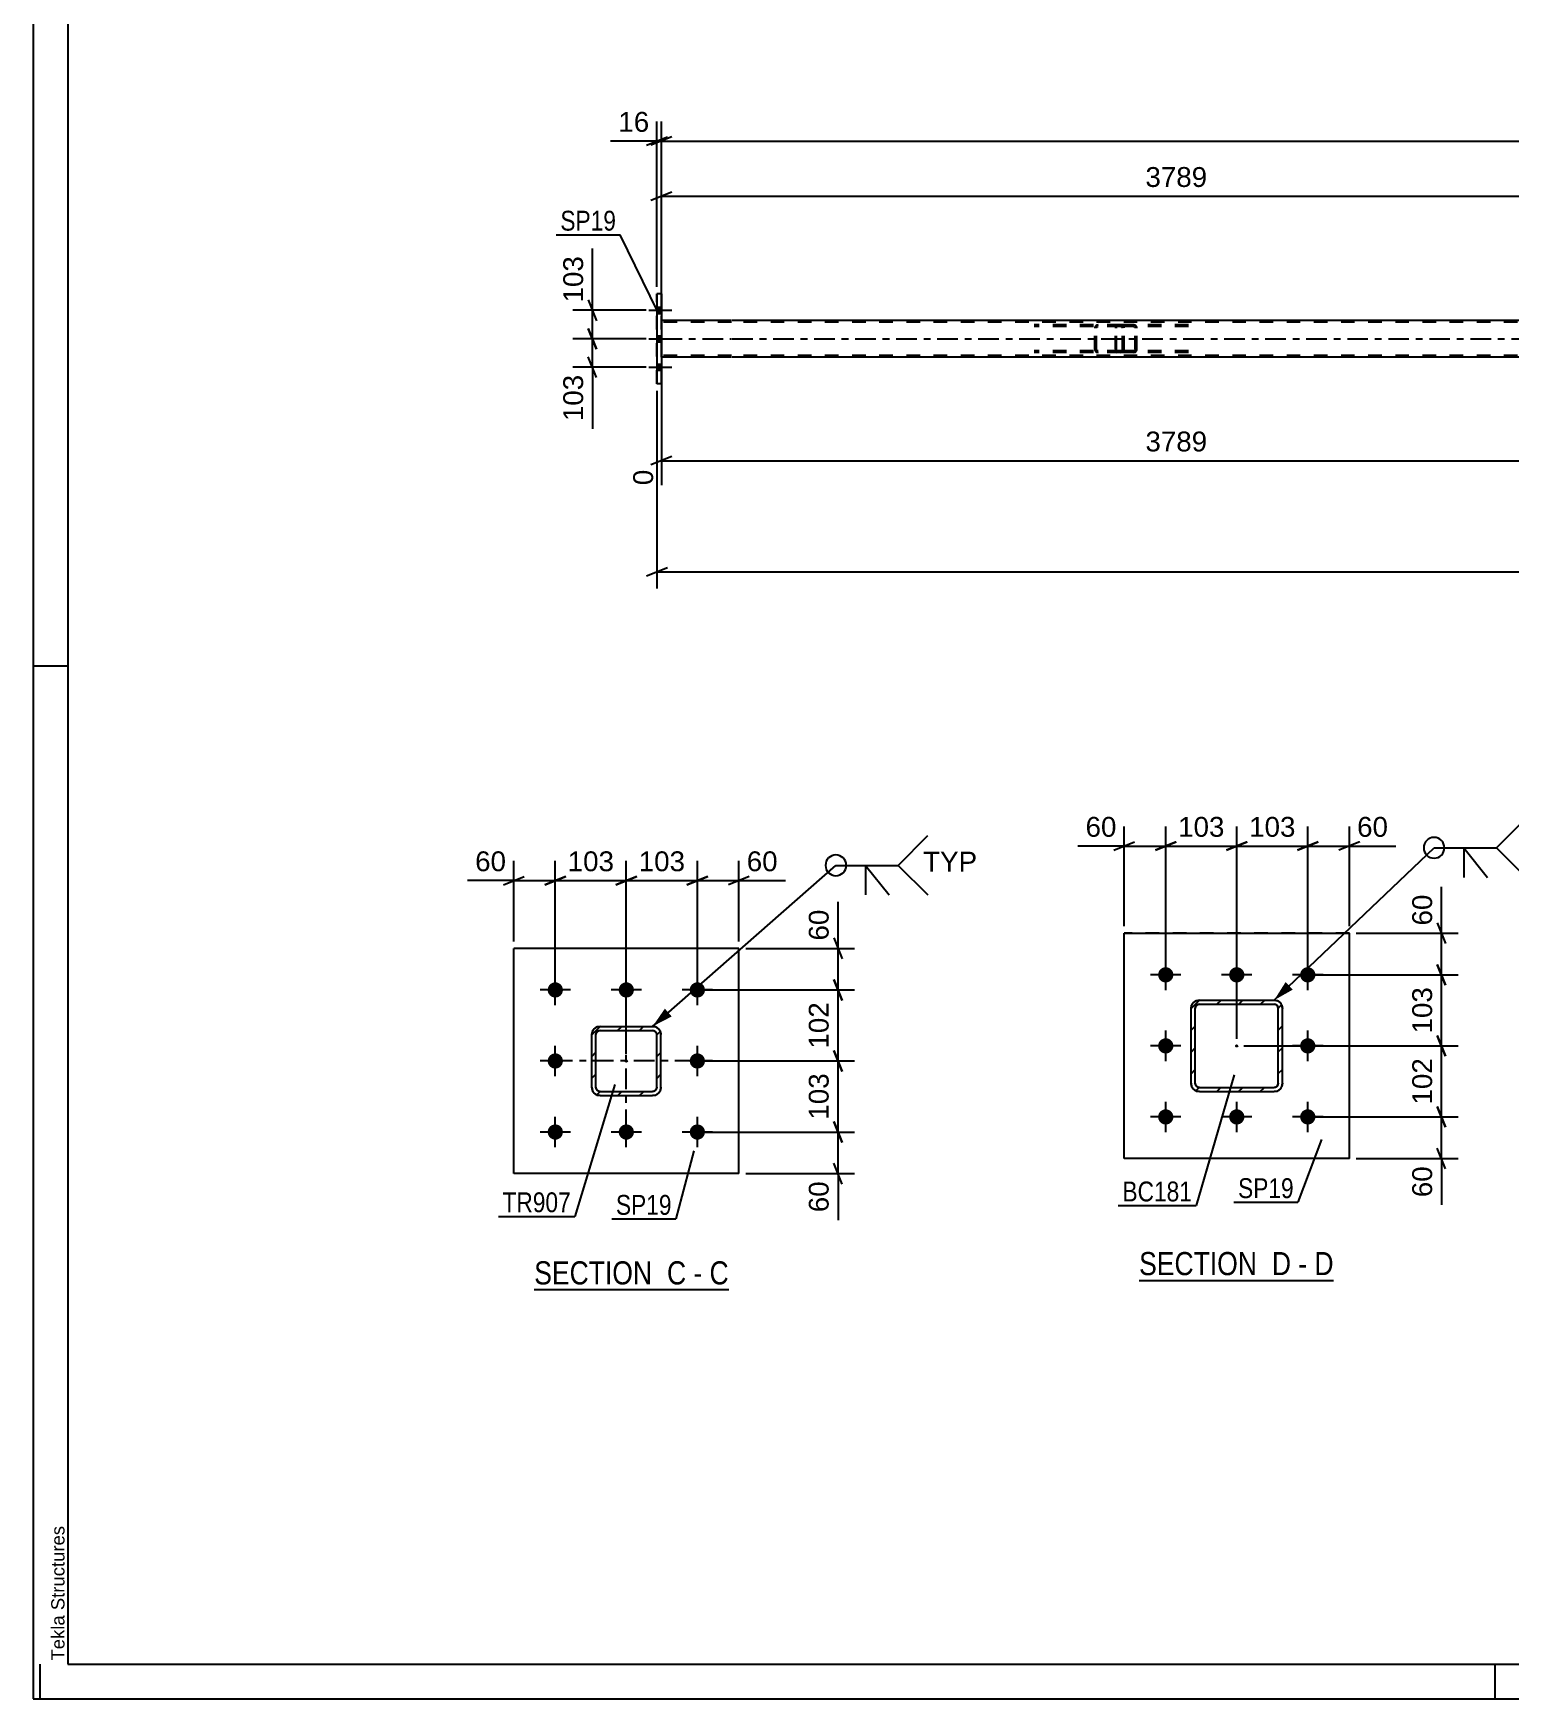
# Model space of a CAD drawing. Header units: millimetres. Extents: x 0 to 3371, y 0 to 1899.
# Drawn here: x 0 to 213.1, y 0 to 240.3 of the extents above; entities that cross this region are included whole.
import ezdxf

# ---------------------------------------------------------------- set-up
doc = ezdxf.new("R2010")
doc.units = ezdxf.units.MM
doc.linetypes.add('DXK_LINE_DOT2', pattern=[3.9198, 1.9599, -1.9599])
doc.linetypes.add('DXK_LINE_DOT3', pattern=[5.9187, 2.979, -0.9799, 0.9799, -0.9799])
doc.styles.add('Arial', font='ARIAL.TTF', dxfattribs={"height": 0.2})
doc.styles.add('Arial Narrow', font='ARIALN.TTF', dxfattribs={"height": 0.2})

# ---------------------------------------------------------------- blocks, each defined once
blk = doc.blocks.new('Unknown-203723636-1133')
at = {"color": 5, "linetype": 'Continuous'}
for p, q in [((0, 594), (0, 0)), ((5, 589), (5, 5)), ((5, 149), (0, 149)), ((1, 0), (1, 5)), ((5, 5), (836, 5)), ((211, 0), (211, 5)), ((0, 0), (841, 0))]:
    blk.add_line(p, q, dxfattribs=at)
at = {"color": 174, "linetype": 'Continuous', "style": 'Arial'}
blk.add_text('Tekla Structures', height=1.9102, rotation=90, dxfattribs=at).set_placement((4.5, 5.5))
blk = doc.blocks.new('Unknown-203723636-13 - 7411')
at = {"color": 6, "linetype": 'Continuous'}
blk.add_line((72.3, 59.02), (100.37, 59.02), dxfattribs=at)
at = {"color": 0, "linetype": 'Continuous'}
blk.add_wipeout([(90.41, 59.77), (90.41, 63.27), (72.3, 63.27), (72.3, 59.77)], dxfattribs=at)
at = {"color": 7, "linetype": 'Continuous', "style": 'Arial Narrow'}
blk.add_text('SECTION ', height=3.34, dxfattribs=at).set_placement((72.3, 59.77))
at = {"color": 0, "linetype": 'Continuous'}
blk.add_wipeout([(94.22, 59.77), (94.22, 63.27), (91.46, 63.27), (91.46, 59.77)], dxfattribs=at)
at = {"color": 7, "linetype": 'Continuous', "style": 'Arial Narrow'}
blk.add_text('C', height=3.34, dxfattribs=at).set_placement((91.46, 59.77))
at = {"color": 0, "linetype": 'Continuous'}
blk.add_wipeout([(96.55, 59.77), (96.55, 63.27), (95.27, 63.27), (95.27, 59.77)], dxfattribs=at)
at = {"color": 7, "linetype": 'Continuous', "style": 'Arial Narrow'}
blk.add_text('-', height=3.34, dxfattribs=at).set_placement((95.27, 59.77))
at = {"color": 0, "linetype": 'Continuous'}
blk.add_wipeout([(100.37, 59.77), (100.37, 63.27), (97.6, 63.27), (97.6, 59.77)], dxfattribs=at)
at = {"color": 7, "linetype": 'Continuous', "style": 'Arial Narrow'}
blk.add_text('C', height=3.34, dxfattribs=at).set_placement((97.6, 59.77))
blk = doc.blocks.new('Unknown-203723636-14 - 4329')
at = {"color": 6, "linetype": 'Continuous'}
blk.add_line((159.6, 60.36), (187.67, 60.36), dxfattribs=at)
at = {"color": 0, "linetype": 'Continuous'}
blk.add_wipeout([(177.71, 61.11), (177.71, 64.61), (159.6, 64.61), (159.6, 61.11)], dxfattribs=at)
at = {"color": 7, "linetype": 'Continuous', "style": 'Arial Narrow'}
blk.add_text('SECTION ', height=3.34, dxfattribs=at).set_placement((159.6, 61.11))
at = {"color": 0, "linetype": 'Continuous'}
blk.add_wipeout([(181.52, 61.11), (181.52, 64.61), (178.76, 64.61), (178.76, 61.11)], dxfattribs=at)
at = {"color": 7, "linetype": 'Continuous', "style": 'Arial Narrow'}
blk.add_text('D', height=3.34, dxfattribs=at).set_placement((178.76, 61.11))
at = {"color": 0, "linetype": 'Continuous'}
blk.add_wipeout([(183.85, 61.11), (183.85, 64.61), (182.57, 64.61), (182.57, 61.11)], dxfattribs=at)
at = {"color": 7, "linetype": 'Continuous', "style": 'Arial Narrow'}
blk.add_text('-', height=3.34, dxfattribs=at).set_placement((182.57, 61.11))
at = {"color": 0, "linetype": 'Continuous'}
blk.add_wipeout([(187.67, 61.11), (187.67, 64.61), (184.9, 64.61), (184.9, 61.11)], dxfattribs=at)
at = {"color": 7, "linetype": 'Continuous', "style": 'Arial Narrow'}
blk.add_text('D', height=3.34, dxfattribs=at).set_placement((184.9, 61.11))
blk = doc.blocks.new('Part-203723636-7189 - 6934')
at = {"color": 7, "linetype": 'DXK_LINE_DOT2'}
for p, q in [((156.2, 197.93), (156.18, 197.74)), ((156.18, 194.7), (156.18, 197.74)), ((156.26, 198.08), (156.2, 197.93)), ((156.35, 198.19), (156.26, 198.08)), ((156.32, 197.74), (156.33, 197.84)), ((156.32, 194.7), (156.32, 197.74)), ((156.33, 197.84), (156.36, 197.91)), ((156.45, 198.22), (156.35, 198.19)), ((156.36, 197.91), (156.4, 197.97)), ((156.4, 197.97), (156.45, 197.98)), ((166.73, 198.22), (156.45, 198.22)), ((166.73, 197.98), (156.45, 197.98)), ((157.45, 197.98), (157.45, 198.22)), ((158.98, 198.19), (158.79, 198.22)), ((158.79, 197.98), (158.88, 197.97)), ((158.88, 197.97), (158.97, 197.91)), ((158.97, 197.91), (159.02, 197.84)), ((159.02, 197.84), (159.04, 197.74)), ((159.04, 194.7), (159.04, 197.74)), ((159.29, 197.74), (159.25, 197.93)), ((159.29, 194.7), (159.29, 197.74)), ((156.18, 194.7), (156.2, 194.52)), ((156.33, 194.61), (156.32, 194.7)), ((159.04, 194.7), (159.02, 194.61)), ((159.25, 194.52), (159.29, 194.7)), ((156.2, 194.52), (156.26, 194.36)), ((156.26, 194.36), (156.35, 194.26)), ((156.36, 194.53), (156.33, 194.61)), ((156.35, 194.26), (156.45, 194.22)), ((156.4, 194.48), (156.36, 194.53)), ((156.45, 194.46), (156.4, 194.48)), ((166.73, 194.46), (156.45, 194.46)), ((166.73, 194.22), (156.45, 194.22)), ((157.45, 194.22), (157.45, 194.46)), ((158.88, 194.48), (158.79, 194.46)), ((158.79, 194.22), (158.98, 194.26)), ((158.97, 194.53), (158.88, 194.48)), ((159.02, 194.61), (158.97, 194.53))]:
    blk.add_line(p, q, dxfattribs=at)
for centre, start, end in [((158.8, 197.73), 23.8494, 68.8059), ((158.8, 194.72), 291.1941, 336.1506)]:
    blk.add_arc(centre, 0.492, start, end, dxfattribs=at)
blk = doc.blocks.new('Bolt-203723636-7182 - 6934')
at = {"linetype": 'Continuous'}
for points in [[(90.01, 200.76), (90.01, 199.88), (90.65, 199.88), (90.65, 200.76)], [(90.01, 200.76), (90.01, 199.88), (90.65, 199.88), (90.65, 200.76)], [(90.01, 200.76), (90.01, 199.88), (90.65, 199.88), (90.65, 200.76)], [(90.01, 196.66), (90.01, 195.78), (90.65, 195.78), (90.65, 196.66)], [(90.01, 196.66), (90.01, 195.78), (90.65, 195.78), (90.65, 196.66)], [(90.01, 192.56), (90.01, 191.68), (90.65, 191.68), (90.65, 192.56)], [(90.01, 192.56), (90.01, 191.68), (90.65, 191.68), (90.65, 192.56)], [(90.01, 192.56), (90.01, 191.68), (90.65, 191.68), (90.65, 192.56)]]:
    blk.add_hatch(color=1, dxfattribs=at).paths.add_polyline_path(points)
at = {"color": 1, "linetype": 'Continuous'}
for p, q in [((88.85, 200.32), (92.17, 200.32)), ((88.85, 200.32), (92.17, 200.32)), ((88.85, 200.32), (92.17, 200.32)), ((90.01, 200.76), (90.65, 200.76)), ((90.01, 200.76), (90.65, 200.76)), ((90.01, 200.76), (90.65, 200.76)), ((90.01, 199.88), (90.65, 199.88)), ((90.01, 199.88), (90.65, 199.88)), ((90.01, 199.88), (90.65, 199.88)), ((88.85, 196.22), (92.17, 196.22)), ((88.85, 196.22), (92.17, 196.22)), ((90.01, 196.66), (90.65, 196.66)), ((90.01, 196.66), (90.65, 196.66)), ((90.01, 195.78), (90.65, 195.78)), ((90.01, 195.78), (90.65, 195.78)), ((90.01, 192.56), (90.65, 192.56)), ((90.01, 192.56), (90.65, 192.56)), ((90.01, 192.56), (90.65, 192.56)), ((88.85, 192.12), (92.17, 192.12)), ((88.85, 192.12), (92.17, 192.12)), ((88.85, 192.12), (92.17, 192.12)), ((90.01, 191.68), (90.65, 191.68)), ((90.01, 191.68), (90.65, 191.68)), ((90.01, 191.68), (90.65, 191.68))]:
    blk.add_line(p, q, dxfattribs=at)
blk = doc.blocks.new('Part-203723636-7183 - 6934')
at = {"color": 2, "linetype": 'Continuous'}
for p, q in [((100.77, 198.86), (90.65, 198.86)), ((238.46, 198.86), (100.87, 198.86)), ((100.77, 193.58), (90.65, 193.58)), ((762.99, 193.58), (100.87, 193.58))]:
    blk.add_line(p, q, dxfattribs=at)
at = {"color": 7, "linetype": 'DXK_LINE_DOT2'}
for p, q in [((90.65, 198.86), (90.65, 193.58)), ((100.77, 198.62), (90.65, 198.62)), ((762.99, 198.62), (100.87, 198.62)), ((100.77, 193.82), (90.65, 193.82)), ((90.65, 193.58), (90.65, 193.62)), ((762.99, 193.82), (100.87, 193.82))]:
    blk.add_line(p, q, dxfattribs=at)
at = {"color": 7, "linetype": 'DXK_LINE_DOT3'}
for p, q in [((90.65, 196.22), (100.77, 196.22)), ((100.87, 196.22), (762.99, 196.22))]:
    blk.add_line(p, q, dxfattribs=at)
blk = doc.blocks.new('Part-203723636-7196 - 6934')
at = {"color": 7, "linetype": 'DXK_LINE_DOT2'}
for p, q in [((156.94, 198.22), (144.43, 198.22)), ((156.94, 197.98), (144.43, 197.98)), ((153.23, 197.93), (153.19, 197.74)), ((153.19, 194.7), (153.19, 197.74)), ((153.44, 197.74), (153.46, 197.84)), ((153.44, 194.7), (153.44, 197.74)), ((153.46, 197.84), (153.52, 197.91)), ((153.7, 198.22), (153.5, 198.19)), ((153.52, 197.91), (153.6, 197.97)), ((153.6, 197.97), (153.7, 197.98)), ((157.13, 198.19), (156.94, 198.22)), ((156.94, 197.98), (157.03, 197.97)), ((157.03, 197.97), (157.12, 197.91)), ((157.12, 197.91), (157.17, 197.84)), ((157.17, 197.84), (157.19, 197.74)), ((157.19, 194.7), (157.19, 197.74)), ((157.45, 197.74), (157.41, 197.93)), ((157.45, 194.7), (157.45, 197.74)), ((153.19, 194.7), (153.23, 194.52)), ((153.46, 194.61), (153.44, 194.7)), ((157.19, 194.7), (157.17, 194.61)), ((157.41, 194.52), (157.45, 194.7)), ((156.94, 194.46), (144.43, 194.46)), ((156.94, 194.22), (144.43, 194.22)), ((153.52, 194.53), (153.46, 194.61)), ((153.5, 194.26), (153.7, 194.22)), ((153.6, 194.48), (153.52, 194.53)), ((153.7, 194.46), (153.6, 194.48)), ((157.03, 194.48), (156.94, 194.46)), ((156.94, 194.22), (157.13, 194.26)), ((157.12, 194.53), (157.03, 194.48)), ((157.17, 194.61), (157.12, 194.53))]:
    blk.add_line(p, q, dxfattribs=at)
for centre, start, end in [((153.68, 197.72), 110.7583, 155.68), ((156.95, 197.72), 24.32, 69.2417), ((153.68, 194.72), 204.32, 249.2417), ((156.95, 194.72), 290.7583, 335.68)]:
    blk.add_arc(centre, 0.496, start, end, dxfattribs=at)
blk = doc.blocks.new('Part-203723636-7197 - 6934')
at = {"color": 2, "linetype": 'Continuous'}
for p, q in [((90.65, 202.72), (90.01, 202.72)), ((90.01, 202.72), (90.01, 189.72)), ((90.65, 202.72), (90.65, 202.72)), ((90.65, 202.72), (90.65, 189.72)), ((90.65, 189.72), (90.01, 189.72)), ((90.65, 189.72), (90.65, 189.72))]:
    blk.add_line(p, q, dxfattribs=at)
at = {"color": 7, "linetype": 'DXK_LINE_DOT2'}
for p, q in [((90.01, 189.72), (90.01, 202.72)), ((90.65, 189.72), (90.65, 202.72)), ((90.65, 202.72), (90.65, 202.72))]:
    blk.add_line(p, q, dxfattribs=at)
blk = doc.blocks.new('Bolt-203723636-7506 - 7411')
at = {"linetype": 'Continuous'}
for points in [[(75.34, 101.16, -1), (75.34, 103.36, -1)], [(85.59, 101.16, -1), (85.59, 103.36, -1)], [(95.84, 101.16, -1), (95.84, 103.36, -1)], [(75.34, 90.91, -1), (75.34, 93.11, -1)], [(95.84, 90.91, -1), (95.84, 93.11, -1)], [(75.34, 80.66, -1), (75.34, 82.86, -1)], [(85.59, 80.66, -1), (85.59, 82.86, -1)], [(95.84, 80.66, -1), (95.84, 82.86, -1)]]:
    blk.add_hatch(color=1, dxfattribs=at).paths.add_polyline_path(points)
at = {"color": 1, "linetype": 'Continuous'}
for p, q in [((75.34, 100.06), (75.34, 104.46)), ((85.59, 100.06), (85.59, 104.46)), ((95.84, 100.06), (95.84, 104.46)), ((77.54, 102.26), (73.14, 102.26)), ((87.79, 102.26), (83.39, 102.26)), ((98.04, 102.26), (93.64, 102.26)), ((75.34, 89.81), (75.34, 94.21)), ((95.84, 89.81), (95.84, 94.21)), ((77.54, 92.01), (73.14, 92.01)), ((98.04, 92.01), (93.64, 92.01)), ((77.54, 81.76), (73.14, 81.76)), ((75.34, 79.56), (75.34, 83.96)), ((87.79, 81.76), (83.39, 81.76)), ((85.59, 79.56), (85.59, 83.96)), ((98.04, 81.76), (93.64, 81.76)), ((95.84, 79.56), (95.84, 83.96))]:
    blk.add_line(p, q, dxfattribs=at)
blk = doc.blocks.new('Part-203723636-7520 - 7411')
at = {"color": 2, "linetype": 'Continuous'}
for p, q in [((101.84, 108.26), (69.34, 108.26)), ((69.34, 75.76), (69.34, 108.26)), ((101.84, 75.76), (101.84, 108.26)), ((101.84, 75.76), (69.34, 75.76))]:
    blk.add_line(p, q, dxfattribs=at)
blk = doc.blocks.new('Part-203723636-7573 - 7411')
at = {"linetype": 'Continuous'}
h = blk.add_hatch(dxfattribs=at)
h.set_pattern_fill('', scale=0.7, style=0, pattern_type=0)
h.set_pattern_definition([(45, (81.7948, 97.0122), (-1.57154, 1.57154), [])])
h.paths.add_polyline_path([(89.39, 97.01), (81.79, 97.01), (81.34, 96.92), (80.95, 96.66), (80.69, 96.27), (80.59, 95.81), (80.59, 88.21), (80.69, 87.75), (80.95, 87.36), (81.34, 87.1), (81.79, 87.01), (89.39, 87.01), (89.85, 87.1), (90.24, 87.36), (90.5, 87.75), (90.59, 88.21), (90.59, 95.81), (90.5, 96.27), (90.24, 96.66), (89.85, 96.92)])
h.paths.add_polyline_path([(89.95, 96.04), (89.99, 95.81), (89.99, 88.21), (89.95, 87.98), (89.82, 87.79), (89.62, 87.66), (89.39, 87.61), (81.79, 87.61), (81.57, 87.66), (81.37, 87.79), (81.24, 87.98), (81.19, 88.21), (81.19, 95.81), (81.24, 96.04), (81.37, 96.24), (81.57, 96.37), (81.79, 96.41), (89.39, 96.41), (89.62, 96.37), (89.82, 96.24)])
blk.add_hatch(color=30, dxfattribs=at).paths.add_polyline_path([(85.59, 91.91, -1), (85.59, 92.11, -1)])
at = {"color": 7, "linetype": 'DXK_LINE_DOT3'}
for p, q in [((85.59, 82.01), (85.59, 102.01)), ((95.59, 92.01), (75.59, 92.01))]:
    blk.add_line(p, q, dxfattribs=at)
at = {"color": 7, "linetype": 'DXK_LINE_DOT2'}
for p, q in [((80.59, 95.81), (80.69, 96.27)), ((81.37, 96.24), (81.24, 96.04)), ((81.34, 96.92), (81.79, 97.01)), ((81.57, 96.37), (81.37, 96.24)), ((81.79, 96.41), (81.57, 96.37)), ((81.79, 97.01), (89.39, 97.01)), ((81.79, 96.41), (89.39, 96.41)), ((89.39, 97.01), (89.85, 96.92)), ((89.62, 96.37), (89.39, 96.41)), ((89.82, 96.24), (89.62, 96.37)), ((89.95, 96.04), (89.82, 96.24)), ((90.5, 96.27), (90.59, 95.81)), ((80.59, 88.21), (80.59, 95.81)), ((81.24, 96.04), (81.19, 95.81)), ((81.19, 88.21), (81.19, 95.81)), ((89.99, 95.81), (89.95, 96.04)), ((89.99, 88.21), (89.99, 95.81)), ((90.59, 88.21), (90.59, 95.81)), ((80.69, 87.75), (80.59, 88.21)), ((81.19, 88.21), (81.24, 87.98)), ((81.24, 87.98), (81.37, 87.79)), ((81.79, 87.01), (81.34, 87.1)), ((81.37, 87.79), (81.57, 87.66)), ((81.57, 87.66), (81.79, 87.61)), ((81.79, 87.61), (89.39, 87.61)), ((81.79, 87.01), (89.39, 87.01)), ((89.39, 87.61), (89.62, 87.66)), ((89.85, 87.1), (89.39, 87.01)), ((89.62, 87.66), (89.82, 87.79)), ((89.82, 87.79), (89.95, 87.98)), ((89.95, 87.98), (89.99, 88.21)), ((90.59, 88.21), (90.5, 87.75))]:
    blk.add_line(p, q, dxfattribs=at)
at = {"color": 2, "linetype": 'Continuous'}
for p, q in [((80.69, 96.27), (80.59, 95.81)), ((81.24, 96.04), (81.37, 96.24)), ((81.79, 97.01), (81.34, 96.92)), ((81.37, 96.24), (81.57, 96.37)), ((81.57, 96.37), (81.79, 96.41)), ((81.79, 97.01), (89.39, 97.01)), ((81.79, 96.41), (89.39, 96.41)), ((89.85, 96.92), (89.39, 97.01)), ((89.39, 96.41), (89.62, 96.37)), ((89.62, 96.37), (89.82, 96.24)), ((89.82, 96.24), (89.95, 96.04)), ((90.59, 95.81), (90.5, 96.27)), ((80.59, 88.21), (80.59, 95.81)), ((81.19, 95.81), (81.24, 96.04)), ((81.19, 88.21), (81.19, 95.81)), ((89.95, 96.04), (89.99, 95.81)), ((89.99, 88.21), (89.99, 95.81)), ((90.59, 88.21), (90.59, 95.81)), ((80.59, 88.21), (80.69, 87.75)), ((81.24, 87.98), (81.19, 88.21)), ((81.37, 87.79), (81.24, 87.98)), ((81.34, 87.1), (81.79, 87.01)), ((81.57, 87.66), (81.37, 87.79)), ((81.79, 87.61), (81.57, 87.66)), ((81.79, 87.61), (89.39, 87.61)), ((81.79, 87.01), (89.39, 87.01)), ((89.62, 87.66), (89.39, 87.61)), ((89.39, 87.01), (89.85, 87.1)), ((89.82, 87.79), (89.62, 87.66)), ((89.95, 87.98), (89.82, 87.79)), ((89.99, 88.21), (89.95, 87.98)), ((90.5, 87.75), (90.59, 88.21))]:
    blk.add_line(p, q, dxfattribs=at)
at = {"color": 30, "linetype": 'DXK_LINE_DOT3'}
blk.add_line((85.59, 92.01), (85.59, 92.01), dxfattribs=at)
at = {"color": 30, "linetype": 'Continuous'}
blk.add_circle((85.59, 92.01), 0.1, dxfattribs=at)
at = {"color": 7, "linetype": 'DXK_LINE_DOT2'}
for centre, start, end in [((81.79, 95.81), 112.5, 157.5), ((89.39, 95.81), 22.5, 67.5), ((81.79, 88.21), 202.5, 247.5), ((89.39, 88.21), 292.5, 337.5)]:
    blk.add_arc(centre, 1.2, start, end, dxfattribs=at)
at = {"color": 2, "linetype": 'Continuous'}
for centre, start, end in [((81.79, 95.81), 112.5, 157.5), ((89.39, 95.81), 22.5, 67.5), ((81.79, 88.21), 202.5, 247.5), ((89.39, 88.21), 292.5, 337.5)]:
    blk.add_arc(centre, 1.2, start, end, dxfattribs=at)
blk = doc.blocks.new('Part-203723636-4374 - 4329')
at = {"linetype": 'Continuous'}
h = blk.add_hatch(dxfattribs=at)
h.set_pattern_fill('', scale=0.7, style=0, pattern_type=0)
h.set_pattern_definition([(45, (168.2887, 100.7872), (-1.57154, 1.57154), [])])
h.paths.add_polyline_path([(179.09, 100.79), (168.29, 100.79), (167.83, 100.7), (167.44, 100.44), (167.18, 100.05), (167.09, 99.59), (167.09, 88.79), (167.18, 88.33), (167.44, 87.94), (167.83, 87.68), (168.29, 87.59), (179.09, 87.59), (179.55, 87.68), (179.94, 87.94), (180.2, 88.33), (180.29, 88.79), (180.29, 99.59), (180.2, 100.05), (179.94, 100.44), (179.55, 100.7)])
h.paths.add_polyline_path([(179.64, 99.82), (179.69, 99.59), (179.69, 88.79), (179.64, 88.56), (179.51, 88.36), (179.32, 88.23), (179.09, 88.19), (168.29, 88.19), (168.06, 88.23), (167.86, 88.36), (167.73, 88.56), (167.69, 88.79), (167.69, 99.59), (167.73, 99.82), (167.86, 100.01), (168.06, 100.14), (168.29, 100.19), (179.09, 100.19), (179.32, 100.14), (179.51, 100.01)])
blk.add_hatch(color=30, dxfattribs=at).paths.add_polyline_path([(173.69, 94.09, -1), (173.69, 94.29, -1)])
at = {"color": 7, "linetype": 'DXK_LINE_DOT2'}
for p, q in [((167.09, 99.59), (167.18, 100.05)), ((167.09, 88.79), (167.09, 99.59)), ((167.73, 99.82), (167.69, 99.59)), ((167.69, 88.79), (167.69, 99.59)), ((167.86, 100.01), (167.73, 99.82)), ((167.83, 100.7), (168.29, 100.79)), ((168.06, 100.14), (167.86, 100.01)), ((168.29, 100.19), (168.06, 100.14)), ((168.29, 100.79), (179.09, 100.79)), ((168.29, 100.19), (179.09, 100.19)), ((179.09, 100.79), (179.55, 100.7)), ((179.32, 100.14), (179.09, 100.19)), ((179.51, 100.01), (179.32, 100.14)), ((179.64, 99.82), (179.51, 100.01)), ((179.69, 99.59), (179.64, 99.82)), ((179.69, 88.79), (179.69, 99.59)), ((180.2, 100.05), (180.29, 99.59)), ((180.29, 88.79), (180.29, 99.59)), ((167.18, 88.33), (167.09, 88.79)), ((167.69, 88.79), (167.73, 88.56)), ((167.73, 88.56), (167.86, 88.36)), ((168.29, 87.59), (167.83, 87.68)), ((167.86, 88.36), (168.06, 88.23)), ((168.06, 88.23), (168.29, 88.19)), ((168.29, 88.19), (179.09, 88.19)), ((168.29, 87.59), (179.09, 87.59)), ((179.09, 88.19), (179.32, 88.23)), ((179.55, 87.68), (179.09, 87.59)), ((179.32, 88.23), (179.51, 88.36)), ((179.51, 88.36), (179.64, 88.56)), ((179.64, 88.56), (179.69, 88.79)), ((180.29, 88.79), (180.2, 88.33))]:
    blk.add_line(p, q, dxfattribs=at)
at = {"color": 2, "linetype": 'Continuous'}
for p, q in [((167.18, 100.05), (167.09, 99.59)), ((167.09, 88.79), (167.09, 99.59)), ((167.69, 99.59), (167.73, 99.82)), ((167.69, 88.79), (167.69, 99.59)), ((167.73, 99.82), (167.86, 100.01)), ((168.29, 100.79), (167.83, 100.7)), ((167.86, 100.01), (168.06, 100.14)), ((168.06, 100.14), (168.29, 100.19)), ((168.29, 100.79), (179.09, 100.79)), ((168.29, 100.19), (179.09, 100.19)), ((179.55, 100.7), (179.09, 100.79)), ((179.09, 100.19), (179.32, 100.14)), ((179.32, 100.14), (179.51, 100.01)), ((179.51, 100.01), (179.64, 99.82)), ((179.64, 99.82), (179.69, 99.59)), ((179.69, 88.79), (179.69, 99.59)), ((180.29, 99.59), (180.2, 100.05)), ((180.29, 88.79), (180.29, 99.59)), ((167.09, 88.79), (167.18, 88.33)), ((167.73, 88.56), (167.69, 88.79)), ((167.86, 88.36), (167.73, 88.56)), ((167.83, 87.68), (168.29, 87.59)), ((168.06, 88.23), (167.86, 88.36)), ((168.29, 88.19), (168.06, 88.23)), ((168.29, 88.19), (179.09, 88.19)), ((168.29, 87.59), (179.09, 87.59)), ((179.32, 88.23), (179.09, 88.19)), ((179.09, 87.59), (179.55, 87.68)), ((179.51, 88.36), (179.32, 88.23)), ((179.64, 88.56), (179.51, 88.36)), ((179.69, 88.79), (179.64, 88.56)), ((180.2, 88.33), (180.29, 88.79))]:
    blk.add_line(p, q, dxfattribs=at)
at = {"color": 7, "linetype": 'DXK_LINE_DOT3'}
blk.add_line((173.69, 94.19), (173.69, 94.19), dxfattribs=at)
at = {"color": 30, "linetype": 'DXK_LINE_DOT3'}
blk.add_line((173.69, 94.19), (173.69, 94.19), dxfattribs=at)
at = {"color": 30, "linetype": 'Continuous'}
blk.add_circle((173.69, 94.19), 0.1, dxfattribs=at)
at = {"color": 7, "linetype": 'DXK_LINE_DOT2'}
for centre, start, end in [((168.29, 99.59), 112.5, 157.5), ((179.09, 99.59), 22.5, 67.5), ((168.29, 88.79), 202.5, 247.5), ((179.09, 88.79), 292.5, 337.5)]:
    blk.add_arc(centre, 1.2, start, end, dxfattribs=at)
at = {"color": 2, "linetype": 'Continuous'}
for centre, start, end in [((168.29, 99.59), 112.5, 157.5), ((179.09, 99.59), 22.5, 67.5), ((168.29, 88.79), 202.5, 247.5), ((179.09, 88.79), 292.5, 337.5)]:
    blk.add_arc(centre, 1.2, start, end, dxfattribs=at)
blk = doc.blocks.new('Bolt-203723636-4379 - 4329')
at = {"linetype": 'Continuous'}
for points in [[(163.44, 103.34, -1), (163.44, 105.54, -1)], [(173.69, 103.34, -1), (173.69, 105.54, -1)], [(183.94, 103.34, -1), (183.94, 105.54, -1)], [(163.44, 93.09, -1), (163.44, 95.29, -1)], [(183.94, 93.09, -1), (183.94, 95.29, -1)], [(163.44, 82.84, -1), (163.44, 85.04, -1)], [(173.69, 82.84, -1), (173.69, 85.04, -1)], [(183.94, 82.84, -1), (183.94, 85.04, -1)]]:
    blk.add_hatch(color=1, dxfattribs=at).paths.add_polyline_path(points)
at = {"color": 1, "linetype": 'Continuous'}
for p, q in [((163.44, 102.24), (163.44, 106.64)), ((173.69, 102.24), (173.69, 106.64)), ((183.94, 102.24), (183.94, 106.64)), ((165.64, 104.44), (161.24, 104.44)), ((175.89, 104.44), (171.49, 104.44)), ((186.14, 104.44), (181.74, 104.44)), ((163.44, 91.99), (163.44, 96.39)), ((183.94, 91.99), (183.94, 96.39)), ((165.64, 94.19), (161.24, 94.19)), ((186.14, 94.19), (181.74, 94.19)), ((163.44, 81.74), (163.44, 86.14)), ((173.69, 81.74), (173.69, 86.14)), ((183.94, 81.74), (183.94, 86.14)), ((165.64, 83.94), (161.24, 83.94)), ((175.89, 83.94), (171.49, 83.94)), ((186.14, 83.94), (181.74, 83.94))]:
    blk.add_line(p, q, dxfattribs=at)
blk = doc.blocks.new('Part-203723636-4505 - 4329')
at = {"color": 2, "linetype": 'Continuous'}
for p, q in [((157.44, 110.44), (189.94, 110.44)), ((157.44, 77.94), (157.44, 110.44)), ((189.94, 77.94), (189.94, 110.44)), ((189.94, 77.94), (157.44, 77.94))]:
    blk.add_line(p, q, dxfattribs=at)
at = {"color": 7, "linetype": 'DXK_LINE_DOT2'}
for p, q in [((189.94, 110.44), (157.44, 110.44)), ((189.94, 77.94), (157.44, 77.94))]:
    blk.add_line(p, q, dxfattribs=at)
blk = doc.blocks.new('StraightDimension-203723636-7240 - 6934')
at = {"color": 7, "linetype": 'Continuous'}
for p, q in [((88.44, 200.32), (77.85, 200.32)), ((80.1, 201.82), (81.3, 198.82)), ((80.7, 196.22), (80.7, 200.32)), ((81.3, 194.72), (80.1, 197.72)), ((88.44, 196.22), (77.85, 196.22))]:
    blk.add_line(p, q, dxfattribs=at)
at = {"color": 0}
blk.add_wipeout([(79.95, 208.72), (75.75, 208.72), (75.75, 200.85), (79.95, 200.85)], dxfattribs=at)
at = {"color": 7, "linetype": 'Continuous'}
blk.add_line((80.7, 200.32), (80.7, 209.24), dxfattribs=at)
blk.add_line((80.7, 200.32), (80.7, 209.24), dxfattribs=at)
at = {"color": 3, "style": 'Arial'}
blk.add_text('103', height=2.865, rotation=90.0002, dxfattribs=at).set_placement((79.35, 201.45))
blk = doc.blocks.new('StraightDimension-203723636-7306 - 6934')
at = {"color": 7, "linetype": 'Continuous'}
for p, q in [((90.01, 203.72), (90.01, 227.58)), ((90.65, 203.72), (90.65, 227.58)), ((88.51, 224.13), (91.51, 225.33)), ((92.15, 225.33), (89.15, 224.13)), ((90.01, 224.73), (90.65, 224.73))]:
    blk.add_line(p, q, dxfattribs=at)
at = {"color": 0}
blk.add_wipeout([(89.48, 225.48), (89.48, 229.68), (83.84, 229.68), (83.84, 225.48)], dxfattribs=at)
at = {"color": 7, "linetype": 'Continuous'}
blk.add_line((90.01, 224.73), (83.31, 224.73), dxfattribs=at)
blk.add_line((90.01, 224.73), (83.31, 224.73), dxfattribs=at)
at = {"color": 3, "style": 'Arial'}
blk.add_text('16', height=2.865, dxfattribs=at).set_placement((84.44, 226.08))
blk = doc.blocks.new('StraightDimension-203723636-7295 - 6934')
at = {"color": 7, "linetype": 'Continuous'}
for p, q in [((90.65, 192.58), (90.65, 175.09)), ((239.26, 184.97), (239.26, 168.42)), ((92.15, 179.21), (89.15, 178.01)), ((90.65, 178.61), (239.26, 178.61)), ((237.76, 178.01), (240.76, 179.21))]:
    blk.add_line(p, q, dxfattribs=at)
at = {"color": 0}
blk.add_wipeout([(170, 179.36), (170, 183.56), (159.91, 183.56), (159.91, 179.36)], dxfattribs=at)
at = {"color": 0, "linetype": 'Continuous'}
for points in [[(90.05, 177.91), (85.85, 177.91), (85.85, 174.49), (90.05, 174.49)], [(238.66, 177.91), (234.46, 177.91), (234.46, 167.82), (238.66, 167.82)]]:
    blk.add_wipeout(points, dxfattribs=at)
at = {"color": 3, "style": 'Arial'}
blk.add_text('3789', height=2.865, dxfattribs=at).set_placement((160.51, 179.96))
at = {"color": 3, "linetype": 'Continuous', "style": 'Arial'}
for s, height, p in [('0', 2.87, (89.45, 175.09)), ('3789', 2.865, (238.06, 168.42))]:
    blk.add_text(s, height=height, rotation=90.0002, dxfattribs=at).set_placement(p)
blk = doc.blocks.new('StraightDimension-203723636-7253 - 6934')
at = {"color": 7, "linetype": 'Continuous'}
for p, q in [((80.1, 197.72), (81.3, 194.72)), ((88.44, 196.22), (77.85, 196.22)), ((80.7, 192.12), (80.7, 196.22)), ((81.3, 190.62), (80.1, 193.62)), ((88.44, 192.12), (77.85, 192.12))]:
    blk.add_line(p, q, dxfattribs=at)
at = {"color": 0}
blk.add_wipeout([(79.95, 191.6), (75.75, 191.6), (75.75, 183.73), (79.95, 183.73)], dxfattribs=at)
at = {"color": 7, "linetype": 'Continuous'}
blk.add_line((80.7, 192.12), (80.7, 183.2), dxfattribs=at)
blk.add_line((80.7, 192.12), (80.7, 183.2), dxfattribs=at)
at = {"color": 3, "style": 'Arial'}
blk.add_text('103', height=2.865, rotation=90.0002, dxfattribs=at).set_placement((79.35, 184.33))
blk = doc.blocks.new('StraightDimension-203723636-7272 - 6934')
at = {"color": 7, "linetype": 'Continuous'}
for p, q in [((90.01, 188.72), (90.01, 160.18)), ((91.51, 163.18), (88.51, 161.98)), ((90.01, 162.58), (773.85, 162.58))]:
    blk.add_line(p, q, dxfattribs=at)
blk = doc.blocks.new('StraightDimension-203723636-7316 - 6934')
at = {"color": 7, "linetype": 'Continuous'}
for p, q in [((90.65, 203.72), (90.65, 227.58)), ((92.15, 225.33), (89.15, 224.13)), ((90.65, 224.73), (773.21, 224.73))]:
    blk.add_line(p, q, dxfattribs=at)
blk = doc.blocks.new('StraightDimension-203723636-7337 - 6934')
at = {"color": 7, "linetype": 'Continuous'}
for p, q in [((90.65, 199.86), (90.65, 219.62)), ((239.26, 200.26), (239.26, 219.62)), ((92.15, 217.37), (89.15, 216.17)), ((90.65, 216.77), (239.26, 216.77)), ((237.76, 216.17), (240.76, 217.37))]:
    blk.add_line(p, q, dxfattribs=at)
at = {"color": 0}
blk.add_wipeout([(170, 217.52), (170, 221.72), (159.91, 221.72), (159.91, 217.52)], dxfattribs=at)
at = {"color": 3, "style": 'Arial'}
blk.add_text('3789', height=2.865, dxfattribs=at).set_placement((160.51, 218.12))
blk = doc.blocks.new('StraightDimension-203723636-11600 - 7411')
at = {"color": 7, "linetype": 'Continuous'}
for p, q in [((102.84, 108.26), (118.54, 108.26)), ((115.54, 109.76), (116.74, 106.76)), ((116.14, 102.26), (116.14, 108.26)), ((116.74, 100.76), (115.54, 103.76)), ((96.84, 102.26), (118.54, 102.26))]:
    blk.add_line(p, q, dxfattribs=at)
at = {"color": 0}
blk.add_wipeout([(115.39, 114.43), (111.19, 114.43), (111.19, 108.79), (115.39, 108.79)], dxfattribs=at)
at = {"color": 7, "linetype": 'Continuous'}
blk.add_line((116.14, 108.26), (116.14, 114.96), dxfattribs=at)
blk.add_line((116.14, 108.26), (116.14, 114.96), dxfattribs=at)
at = {"color": 3, "style": 'Arial'}
blk.add_text('60', height=2.865, rotation=90.0002, dxfattribs=at).set_placement((114.79, 109.39))
blk = doc.blocks.new('StraightDimension-203723636-7643 - 7411')
at = {"color": 7, "linetype": 'Continuous'}
for p, q in [((75.34, 103.26), (75.34, 120.89)), ((85.59, 93.01), (85.59, 120.89)), ((73.84, 117.44), (76.84, 118.64)), ((75.34, 118.04), (85.59, 118.04)), ((87.09, 118.64), (84.09, 117.44))]:
    blk.add_line(p, q, dxfattribs=at)
at = {"color": 0}
blk.add_wipeout([(84.41, 118.79), (84.41, 122.99), (76.53, 122.99), (76.53, 118.79)], dxfattribs=at)
at = {"color": 3, "style": 'Arial'}
blk.add_text('103', height=2.865, dxfattribs=at).set_placement((77.13, 119.39))
blk = doc.blocks.new('StraightDimension-203723636-7660 - 7411')
at = {"color": 7, "linetype": 'Continuous'}
for p, q in [((69.34, 109.26), (69.34, 120.89)), ((75.34, 103.26), (75.34, 120.89)), ((67.84, 117.44), (70.84, 118.64)), ((69.34, 118.04), (75.34, 118.04)), ((76.84, 118.64), (73.84, 117.44))]:
    blk.add_line(p, q, dxfattribs=at)
at = {"color": 0}
blk.add_wipeout([(68.82, 118.79), (68.82, 122.99), (63.17, 122.99), (63.17, 118.79)], dxfattribs=at)
at = {"color": 7, "linetype": 'Continuous'}
blk.add_line((69.34, 118.04), (62.65, 118.04), dxfattribs=at)
blk.add_line((69.34, 118.04), (62.65, 118.04), dxfattribs=at)
at = {"color": 3, "style": 'Arial'}
blk.add_text('60', height=2.865, dxfattribs=at).set_placement((63.77, 119.39))
blk = doc.blocks.new('StraightDimension-203723636-7670 - 7411')
at = {"color": 7, "linetype": 'Continuous'}
for p, q in [((85.59, 93.01), (85.59, 120.89)), ((95.84, 103.26), (95.84, 120.89)), ((84.09, 117.44), (87.09, 118.64)), ((85.59, 118.04), (95.84, 118.04)), ((97.34, 118.64), (94.34, 117.44))]:
    blk.add_line(p, q, dxfattribs=at)
at = {"color": 0}
blk.add_wipeout([(94.66, 118.79), (94.66, 122.99), (86.78, 122.99), (86.78, 118.79)], dxfattribs=at)
at = {"color": 3, "style": 'Arial'}
blk.add_text('103', height=2.865, dxfattribs=at).set_placement((87.38, 119.39))
blk = doc.blocks.new('StraightDimension-203723636-11602 - 7411')
at = {"color": 7, "linetype": 'Continuous'}
for p, q in [((96.59, 92.01), (118.54, 92.01)), ((115.54, 93.51), (116.74, 90.51)), ((116.14, 81.76), (116.14, 92.01)), ((96.84, 81.76), (118.54, 81.76)), ((116.74, 80.26), (115.54, 83.26))]:
    blk.add_line(p, q, dxfattribs=at)
at = {"color": 0}
blk.add_wipeout([(115.39, 90.82), (111.19, 90.82), (111.19, 82.95), (115.39, 82.95)], dxfattribs=at)
at = {"color": 3, "style": 'Arial'}
blk.add_text('103', height=2.865, rotation=90.0002, dxfattribs=at).set_placement((114.79, 83.55))
blk = doc.blocks.new('StraightDimension-203723636-7687 - 7411')
at = {"color": 7, "linetype": 'Continuous'}
for p, q in [((95.84, 103.26), (95.84, 120.89)), ((101.84, 109.26), (101.84, 120.89)), ((94.34, 117.44), (97.34, 118.64)), ((95.84, 118.04), (101.84, 118.04)), ((103.34, 118.64), (100.34, 117.44))]:
    blk.add_line(p, q, dxfattribs=at)
at = {"color": 0}
blk.add_wipeout([(108.02, 118.79), (108.02, 122.99), (102.37, 122.99), (102.37, 118.79)], dxfattribs=at)
at = {"color": 7, "linetype": 'Continuous'}
blk.add_line((101.84, 118.04), (108.54, 118.04), dxfattribs=at)
blk.add_line((101.84, 118.04), (108.54, 118.04), dxfattribs=at)
at = {"color": 3, "style": 'Arial'}
blk.add_text('60', height=2.865, dxfattribs=at).set_placement((102.97, 119.39))
blk = doc.blocks.new('StraightDimension-203723636-11601 - 7411')
at = {"color": 7, "linetype": 'Continuous'}
for p, q in [((115.54, 103.76), (116.74, 100.76)), ((96.84, 102.26), (118.54, 102.26)), ((116.14, 92.01), (116.14, 102.26)), ((96.59, 92.01), (118.54, 92.01)), ((116.74, 90.51), (115.54, 93.51))]:
    blk.add_line(p, q, dxfattribs=at)
at = {"color": 0}
blk.add_wipeout([(115.39, 101.07), (111.19, 101.07), (111.19, 93.2), (115.39, 93.2)], dxfattribs=at)
at = {"color": 3, "style": 'Arial'}
blk.add_text('102', height=2.865, rotation=90.0002, dxfattribs=at).set_placement((114.79, 93.8))
blk = doc.blocks.new('StraightDimension-203723636-11603 - 7411')
at = {"color": 7, "linetype": 'Continuous'}
for p, q in [((96.84, 81.76), (118.54, 81.76)), ((115.54, 83.26), (116.74, 80.26)), ((116.14, 75.76), (116.14, 81.76)), ((116.74, 74.26), (115.54, 77.26)), ((102.84, 75.76), (118.54, 75.76))]:
    blk.add_line(p, q, dxfattribs=at)
at = {"color": 0}
blk.add_wipeout([(115.39, 75.24), (111.19, 75.24), (111.19, 69.59), (115.39, 69.59)], dxfattribs=at)
at = {"color": 7, "linetype": 'Continuous'}
blk.add_line((116.14, 75.76), (116.14, 69.06), dxfattribs=at)
blk.add_line((116.14, 75.76), (116.14, 69.06), dxfattribs=at)
at = {"color": 3, "style": 'Arial'}
blk.add_text('60', height=2.865, rotation=90.0002, dxfattribs=at).set_placement((114.79, 70.19))
blk = doc.blocks.new('StraightDimension-203723636-4520 - 4329')
at = {"color": 7, "linetype": 'Continuous'}
for p, q in [((157.44, 111.44), (157.44, 125.86)), ((163.44, 105.44), (163.44, 125.86)), ((155.94, 122.41), (158.94, 123.61)), ((157.44, 123.01), (163.44, 123.01)), ((164.94, 123.61), (161.94, 122.41))]:
    blk.add_line(p, q, dxfattribs=at)
at = {"color": 0}
blk.add_wipeout([(156.91, 123.76), (156.91, 127.96), (151.27, 127.96), (151.27, 123.76)], dxfattribs=at)
at = {"color": 7, "linetype": 'Continuous'}
blk.add_line((157.44, 123.01), (150.74, 123.01), dxfattribs=at)
blk.add_line((157.44, 123.01), (150.74, 123.01), dxfattribs=at)
at = {"color": 3, "style": 'Arial'}
blk.add_text('60', height=2.865, dxfattribs=at).set_placement((151.87, 124.36))
blk = doc.blocks.new('StraightDimension-203723636-4555 - 4329')
at = {"color": 7, "linetype": 'Continuous'}
for p, q in [((174.69, 94.19), (205.63, 94.19)), ((202.63, 95.69), (203.83, 92.69)), ((203.23, 83.94), (203.23, 94.19)), ((203.83, 82.44), (202.63, 85.44)), ((184.94, 83.94), (205.63, 83.94))]:
    blk.add_line(p, q, dxfattribs=at)
at = {"color": 0}
blk.add_wipeout([(202.48, 93), (198.28, 93), (198.28, 85.13), (202.48, 85.13)], dxfattribs=at)
at = {"color": 3, "style": 'Arial'}
blk.add_text('102', height=2.865, rotation=90.0002, dxfattribs=at).set_placement((201.88, 85.73))
blk = doc.blocks.new('StraightDimension-203723636-4510 - 4329')
at = {"color": 7, "linetype": 'Continuous'}
for p, q in [((183.94, 105.44), (183.94, 125.86)), ((189.94, 111.44), (189.94, 125.86)), ((182.44, 122.41), (185.44, 123.61)), ((183.94, 123.01), (189.94, 123.01)), ((191.44, 123.61), (188.44, 122.41))]:
    blk.add_line(p, q, dxfattribs=at)
at = {"color": 0}
blk.add_wipeout([(196.11, 123.76), (196.11, 127.96), (190.46, 127.96), (190.46, 123.76)], dxfattribs=at)
at = {"color": 7, "linetype": 'Continuous'}
blk.add_line((189.94, 123.01), (196.64, 123.01), dxfattribs=at)
blk.add_line((189.94, 123.01), (196.64, 123.01), dxfattribs=at)
at = {"color": 3, "style": 'Arial'}
blk.add_text('60', height=2.865, dxfattribs=at).set_placement((191.06, 124.36))
blk = doc.blocks.new('StraightDimension-203723636-4530 - 4329')
at = {"color": 7, "linetype": 'Continuous'}
for p, q in [((163.44, 105.44), (163.44, 125.86)), ((173.69, 95.19), (173.69, 125.86)), ((161.94, 122.41), (164.94, 123.61)), ((163.44, 123.01), (173.69, 123.01)), ((175.19, 123.61), (172.19, 122.41))]:
    blk.add_line(p, q, dxfattribs=at)
at = {"color": 0}
blk.add_wipeout([(172.5, 123.76), (172.5, 127.96), (164.63, 127.96), (164.63, 123.76)], dxfattribs=at)
at = {"color": 3, "style": 'Arial'}
blk.add_text('103', height=2.865, dxfattribs=at).set_placement((165.23, 124.36))
blk = doc.blocks.new('StraightDimension-203723636-4538 - 4329')
at = {"color": 7, "linetype": 'Continuous'}
for p, q in [((173.69, 95.19), (173.69, 125.86)), ((183.94, 105.44), (183.94, 125.86)), ((172.19, 122.41), (175.19, 123.61)), ((173.69, 123.01), (183.94, 123.01)), ((185.44, 123.61), (182.44, 122.41))]:
    blk.add_line(p, q, dxfattribs=at)
at = {"color": 0}
blk.add_wipeout([(182.75, 123.76), (182.75, 127.96), (174.88, 127.96), (174.88, 123.76)], dxfattribs=at)
at = {"color": 3, "style": 'Arial'}
blk.add_text('103', height=2.865, dxfattribs=at).set_placement((175.48, 124.36))
blk = doc.blocks.new('StraightDimension-203723636-4547 - 4329')
at = {"color": 7, "linetype": 'Continuous'}
for p, q in [((202.63, 105.94), (203.83, 102.94)), ((184.94, 104.44), (205.63, 104.44)), ((203.23, 94.19), (203.23, 104.44)), ((174.69, 94.19), (205.63, 94.19)), ((203.83, 92.69), (202.63, 95.69))]:
    blk.add_line(p, q, dxfattribs=at)
at = {"color": 0}
blk.add_wipeout([(202.48, 103.25), (198.28, 103.25), (198.28, 95.38), (202.48, 95.38)], dxfattribs=at)
at = {"color": 3, "style": 'Arial'}
blk.add_text('103', height=2.865, rotation=90.0002, dxfattribs=at).set_placement((201.88, 95.98))
blk = doc.blocks.new('StraightDimension-203723636-4563 - 4329')
at = {"color": 7, "linetype": 'Continuous'}
for p, q in [((202.63, 85.44), (203.83, 82.44)), ((184.94, 83.94), (205.63, 83.94)), ((203.23, 77.94), (203.23, 83.94)), ((203.83, 76.44), (202.63, 79.44)), ((190.94, 77.94), (205.63, 77.94))]:
    blk.add_line(p, q, dxfattribs=at)
at = {"color": 0}
blk.add_wipeout([(202.48, 77.41), (198.28, 77.41), (198.28, 71.76), (202.48, 71.76)], dxfattribs=at)
at = {"color": 7, "linetype": 'Continuous'}
blk.add_line((203.23, 77.94), (203.23, 71.24), dxfattribs=at)
blk.add_line((203.23, 77.94), (203.23, 71.24), dxfattribs=at)
at = {"color": 3, "style": 'Arial'}
blk.add_text('60', height=2.865, rotation=90.0002, dxfattribs=at).set_placement((201.88, 72.36))
blk = doc.blocks.new('StraightDimension-203723636-4573 - 4329')
at = {"color": 7, "linetype": 'Continuous'}
for p, q in [((202.63, 111.94), (203.83, 108.94)), ((190.94, 110.44), (205.63, 110.44)), ((203.23, 104.44), (203.23, 110.44)), ((203.83, 102.94), (202.63, 105.94)), ((184.94, 104.44), (205.63, 104.44))]:
    blk.add_line(p, q, dxfattribs=at)
at = {"color": 0}
blk.add_wipeout([(202.48, 116.61), (198.28, 116.61), (198.28, 110.96), (202.48, 110.96)], dxfattribs=at)
at = {"color": 7, "linetype": 'Continuous'}
blk.add_line((203.23, 110.44), (203.23, 117.13), dxfattribs=at)
blk.add_line((203.23, 110.44), (203.23, 117.13), dxfattribs=at)
at = {"color": 3, "style": 'Arial'}
blk.add_text('60', height=2.865, rotation=90.0002, dxfattribs=at).set_placement((201.88, 111.56))
blk = doc.blocks.new('Mark-203723636-17085 - 6934')
at = {"color": 0}
blk.add_wipeout([(84.11, 211.82), (84.11, 214.82), (76.07, 214.82), (76.07, 211.82)], dxfattribs=at)
blk.add_wipeout([(84.11, 211.82), (84.11, 214.82), (76.07, 214.82), (76.07, 211.82)], dxfattribs=at)
at = {"color": 30, "linetype": 'Continuous'}
for p in [(75.47, 211.22), (90.15, 200.11)]:
    blk.add_line(p, (84.71, 211.22), dxfattribs=at)
at = {"color": 3, "style": 'Arial Narrow'}
blk.add_text('SP19', height=2.863, dxfattribs=at).set_placement((76.07, 211.82))
blk = doc.blocks.new('Mark-203723636-7516 - 7411')
at = {"color": 0}
blk.add_wipeout([(92.13, 69.82), (92.13, 72.82), (84.09, 72.82), (84.09, 69.82)], dxfattribs=at)
blk.add_wipeout([(92.13, 69.82), (92.13, 72.82), (84.09, 72.82), (84.09, 69.82)], dxfattribs=at)
at = {"color": 30, "linetype": 'Continuous'}
for p in [(95.31, 79.03), (83.49, 69.22)]:
    blk.add_line(p, (92.73, 69.22), dxfattribs=at)
at = {"color": 3, "style": 'Arial Narrow'}
blk.add_text('SP19', height=2.863, dxfattribs=at).set_placement((84.09, 69.82))
blk = doc.blocks.new('Mark-203723636-7569 - 7411')
at = {"color": 0}
blk.add_wipeout([(77.58, 70.19), (77.58, 73.19), (67.72, 73.19), (67.72, 70.19)], dxfattribs=at)
blk.add_wipeout([(77.58, 70.19), (77.58, 73.19), (67.72, 73.19), (67.72, 70.19)], dxfattribs=at)
at = {"color": 30, "linetype": 'Continuous'}
for p in [(83.92, 88.6), (67.12, 69.59)]:
    blk.add_line(p, (78.18, 69.59), dxfattribs=at)
at = {"color": 3, "style": 'Arial Narrow'}
blk.add_text('TR907', height=2.863, dxfattribs=at).set_placement((67.72, 70.19))
blk = doc.blocks.new('WeldMark-203723636-11646 - 7411')
at = {"linetype": 'Continuous'}
blk.add_hatch(color=30, dxfattribs=at).paths.add_polyline_path([(92.14, 98.43), (89.39, 97.01), (91.15, 99.56)])
at = {"color": 30, "linetype": 'Continuous'}
for p, q in [((89.39, 97.01), (115.83, 120.24)), ((115.83, 120.24), (124.83, 120.24))]:
    blk.add_line(p, q, dxfattribs=at)
at = {"color": 3, "linetype": 'Continuous'}
for q in [(123.54, 115.96), (120.12, 115.96)]:
    blk.add_line((120.12, 120.24), q, dxfattribs=at)
for start, end in [(90, 270), (270, 90)]:
    blk.add_arc((115.83, 120.24), 1.5, start, end, dxfattribs=at)
at = {"color": 0, "linetype": 'Continuous'}
blk.add_wipeout([(136.2, 119.34), (136.2, 122.34), (128.43, 122.34), (128.43, 119.34)], dxfattribs=at)
blk.add_wipeout([(136.2, 119.34), (136.2, 122.34), (128.43, 122.34), (128.43, 119.34)], dxfattribs=at)
at = {"color": 3, "linetype": 'Continuous'}
for q in [(129.12, 124.53), (129.12, 115.96)]:
    blk.add_line((124.83, 120.24), q, dxfattribs=at)
at = {"color": 3, "linetype": 'Continuous', "style": 'Arial'}
blk.add_text('TYP', height=2.865, dxfattribs=at).set_placement((128.43, 119.34))
blk = doc.blocks.new('Mark-203723636-4501 - 4329')
at = {"color": 0}
blk.add_wipeout([(181.92, 72.23), (181.92, 75.23), (173.88, 75.23), (173.88, 72.23)], dxfattribs=at)
blk.add_wipeout([(181.92, 72.23), (181.92, 75.23), (173.88, 75.23), (173.88, 72.23)], dxfattribs=at)
at = {"color": 30, "linetype": 'Continuous'}
for p in [(185.93, 80.68), (173.28, 71.63)]:
    blk.add_line(p, (182.52, 71.63), dxfattribs=at)
at = {"color": 3, "style": 'Arial Narrow'}
blk.add_text('SP19', height=2.863, dxfattribs=at).set_placement((173.88, 72.23))
blk = doc.blocks.new('Mark-203723636-4370 - 4329')
at = {"color": 0}
blk.add_wipeout([(167.24, 71.75), (167.24, 74.75), (157.19, 74.75), (157.19, 71.75)], dxfattribs=at)
blk.add_wipeout([(167.24, 71.75), (167.24, 74.75), (157.19, 74.75), (157.19, 71.75)], dxfattribs=at)
at = {"color": 30, "linetype": 'Continuous'}
for p in [(173.33, 90), (156.59, 71.15)]:
    blk.add_line(p, (167.84, 71.15), dxfattribs=at)
at = {"color": 3, "style": 'Arial Narrow'}
blk.add_text('BC181', height=2.863, dxfattribs=at).set_placement((157.19, 71.75))
blk = doc.blocks.new('WeldMark-203723636-4583 - 4329')
at = {"linetype": 'Continuous'}
blk.add_hatch(color=30, dxfattribs=at).paths.add_polyline_path([(181.78, 102.31), (179.09, 100.79), (180.74, 103.4)])
at = {"color": 30, "linetype": 'Continuous'}
for p, q in [((179.09, 100.79), (202.17, 122.77)), ((202.17, 122.77), (211.17, 122.77))]:
    blk.add_line(p, q, dxfattribs=at)
at = {"color": 3, "linetype": 'Continuous'}
for q in [(209.89, 118.49), (206.46, 118.49)]:
    blk.add_line((206.46, 122.77), q, dxfattribs=at)
for start, end in [(90, 270), (270, 90)]:
    blk.add_arc((202.17, 122.77), 1.5, start, end, dxfattribs=at)
at = {"color": 0, "linetype": 'Continuous'}
blk.add_wipeout([(222.55, 121.87), (222.55, 124.87), (214.77, 124.87), (214.77, 121.87)], dxfattribs=at)
blk.add_wipeout([(222.55, 121.87), (222.55, 124.87), (214.77, 124.87), (214.77, 121.87)], dxfattribs=at)
at = {"color": 3, "linetype": 'Continuous'}
for q in [(215.46, 127.06), (215.46, 118.49)]:
    blk.add_line((211.17, 122.77), q, dxfattribs=at)
at = {"color": 3, "linetype": 'Continuous', "style": 'Arial'}
blk.add_text('TYP', height=2.865, dxfattribs=at).set_placement((214.77, 121.87))

msp = doc.modelspace()

# ---------------------------------------------------------------- block references
for name in ['Unknown-203723636-1133', 'Part-203723636-7197 - 6934', 'Bolt-203723636-7182 - 6934', 'Part-203723636-7183 - 6934', 'Part-203723636-7196 - 6934', 'Part-203723636-7189 - 6934', 'Part-203723636-7520 - 7411', 'Part-203723636-4505 - 4329', 'Bolt-203723636-4379 - 4329', 'Bolt-203723636-7506 - 7411', 'Part-203723636-7573 - 7411', 'Part-203723636-4374 - 4329']:
    msp.add_blockref(name, (0, 0))

# ---------------------------------------------------------------- next in the draw order: block references
for name in ['StraightDimension-203723636-7240 - 6934', 'StraightDimension-203723636-7295 - 6934', 'StraightDimension-203723636-4520 - 4329', 'StraightDimension-203723636-4510 - 4329', 'StraightDimension-203723636-7643 - 7411', 'StraightDimension-203723636-11600 - 7411', 'StraightDimension-203723636-4555 - 4329', 'Mark-203723636-7516 - 7411', 'Unknown-203723636-13 - 7411', 'Unknown-203723636-14 - 4329']:
    msp.add_blockref(name, (0, 0))

# ---------------------------------------------------------------- next in the draw order: block references
for name in ['StraightDimension-203723636-7306 - 6934', 'StraightDimension-203723636-7253 - 6934', 'StraightDimension-203723636-4530 - 4329', 'StraightDimension-203723636-7660 - 7411', 'StraightDimension-203723636-7670 - 7411', 'Mark-203723636-7569 - 7411', 'StraightDimension-203723636-4563 - 4329']:
    msp.add_blockref(name, (0, 0))

# ---------------------------------------------------------------- next in the draw order: block references
for name in ['StraightDimension-203723636-7316 - 6934', 'StraightDimension-203723636-7272 - 6934', 'StraightDimension-203723636-4538 - 4329', 'StraightDimension-203723636-7687 - 7411', 'StraightDimension-203723636-11602 - 7411', 'Mark-203723636-4501 - 4329']:
    msp.add_blockref(name, (0, 0))

# ---------------------------------------------------------------- next in the draw order: block references
for name in ['StraightDimension-203723636-7337 - 6934', 'StraightDimension-203723636-4547 - 4329', 'StraightDimension-203723636-11601 - 7411', 'Mark-203723636-4370 - 4329', 'StraightDimension-203723636-11603 - 7411']:
    msp.add_blockref(name, (0, 0))

# ---------------------------------------------------------------- next in the draw order: block references
for name in ['Mark-203723636-17085 - 6934', 'WeldMark-203723636-11646 - 7411', 'StraightDimension-203723636-4573 - 4329']:
    msp.add_blockref(name, (0, 0))

# ---------------------------------------------------------------- next in the draw order: block references
msp.add_blockref('WeldMark-203723636-4583 - 4329', (0, 0))

doc.saveas('drawing.dxf')
